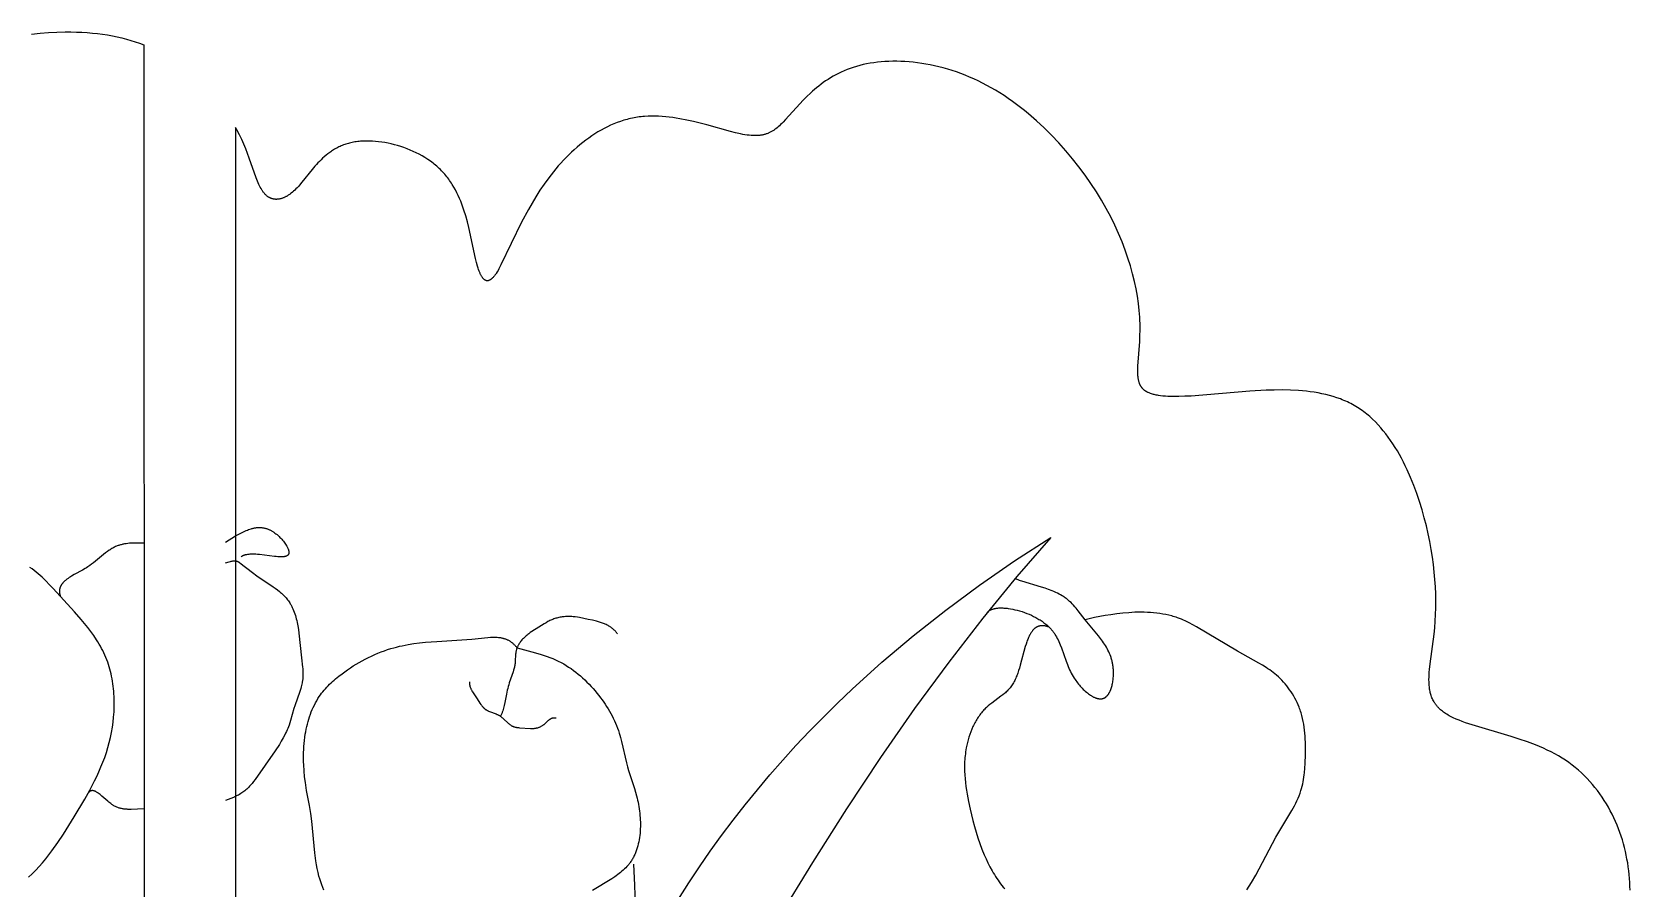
# Model space of a CAD drawing. Extents: x 238 to 525, y 206 to 336.
# Drawn here: x 445.8 to 525, y 294 to 336.4 of the extents above; entities that cross this region are included whole.
import ezdxf

# ---------------------------------------------------------------- set-up
doc = ezdxf.new("R2010")
doc.units = 0
doc.layers.get('0').update_dxf_attribs({"linetype": 'CONTINUOUS'})

msp = doc.modelspace()

# ---------------------------------------------------------------- linework, layer by layer
at = {"linetype": 'CONTINUOUS'}
for p, q in [((451.348, 335.752), (451.378, 273.452)), ((455.897, 331.659), (455.897, 273.452))]:
    msp.add_line(p, q, dxfattribs=at)
at = {"color": 7, "linetype": 'CONTINUOUS'}
for points in [[(445.781, 336.295), (446.208, 336.337), (446.631, 336.367), (447.046, 336.387), (447.452, 336.397), (447.734, 336.397), (448.01, 336.391), (448.28, 336.381), (448.545, 336.365), (448.804, 336.343), (449.059, 336.317), (449.308, 336.284), (449.552, 336.247), (449.791, 336.204), (450.026, 336.156), (450.257, 336.102), (450.483, 336.043), (450.705, 335.978), (450.923, 335.908), (451.137, 335.833), (451.348, 335.752)], [(525.012, 293.861), (525.007, 294.052), (524.999, 294.244), (524.986, 294.437), (524.969, 294.629), (524.949, 294.821), (524.924, 295.014), (524.895, 295.206), (524.861, 295.398), (524.824, 295.589), (524.782, 295.78), (524.735, 295.97), (524.685, 296.16), (524.63, 296.348), (524.57, 296.535), (524.506, 296.72), (524.438, 296.904), (524.366, 297.087), (524.289, 297.268), (524.207, 297.447), (524.122, 297.624), (524.031, 297.798), (523.937, 297.971), (523.838, 298.141), (523.734, 298.308), (523.626, 298.473), (523.513, 298.634), (523.397, 298.793), (523.275, 298.949), (523.149, 299.101), (523.019, 299.25), (522.884, 299.395), (522.744, 299.536), (522.6, 299.674), (522.452, 299.807), (522.299, 299.936), (522.141, 300.062), (521.979, 300.182), (521.812, 300.298), (521.64, 300.409), (521.464, 300.516), (521.284, 300.617), (521.099, 300.714), (520.911, 300.806), (520.719, 300.894), (520.524, 300.978), (520.327, 301.058), (519.928, 301.208), (519.523, 301.347), (519.118, 301.476), (517.195, 302.047), (516.856, 302.161), (516.695, 302.22), (516.539, 302.28), (516.391, 302.342), (516.25, 302.406), (516.182, 302.439), (516.116, 302.472), (516.052, 302.506), (515.99, 302.541), (515.93, 302.577), (515.872, 302.613), (515.817, 302.65), (515.763, 302.687), (515.713, 302.726), (515.664, 302.765), (515.617, 302.805), (515.573, 302.846), (515.531, 302.888), (515.511, 302.909), (515.491, 302.93), (515.472, 302.952), (515.453, 302.973), (515.435, 302.995), (515.417, 303.017), (515.4, 303.04), (515.383, 303.062), (515.367, 303.085), (515.351, 303.108), (515.335, 303.131), (515.321, 303.154), (515.306, 303.178), (515.292, 303.201), (515.279, 303.225), (515.266, 303.249), (515.241, 303.298), (515.218, 303.347), (515.196, 303.397), (515.176, 303.448), (515.158, 303.5), (515.141, 303.552), (515.126, 303.605), (515.113, 303.658), (515.1, 303.713), (515.089, 303.768), (515.08, 303.823), (515.071, 303.88), (515.064, 303.937), (515.059, 303.995), (515.054, 304.053), (515.05, 304.112), (515.048, 304.172), (515.046, 304.293), (515.048, 304.417), (515.053, 304.543), (515.061, 304.672), (515.072, 304.803), (515.102, 305.072), (515.299, 306.544), (515.331, 306.861), (515.355, 307.185), (515.372, 307.516), (515.382, 307.853), (515.384, 308.196), (515.378, 308.545), (515.363, 308.899), (515.341, 309.26), (515.309, 309.625), (515.268, 309.996), (515.218, 310.371), (515.158, 310.752), (515.088, 311.137), (515.008, 311.526), (514.918, 311.919), (514.816, 312.316), (514.704, 312.716), (514.58, 313.118), (514.444, 313.519), (514.297, 313.918), (514.137, 314.313), (513.965, 314.701), (513.874, 314.892), (513.78, 315.081), (513.683, 315.267), (513.582, 315.45), (513.479, 315.631), (513.371, 315.807), (513.261, 315.98), (513.147, 316.15), (513.029, 316.315), (512.908, 316.476), (512.784, 316.632), (512.656, 316.783), (512.524, 316.93), (512.389, 317.07), (512.25, 317.206), (512.179, 317.271), (512.108, 317.335), (512.035, 317.398), (511.961, 317.458), (511.887, 317.518), (511.811, 317.575), (511.735, 317.631), (511.658, 317.685), (511.579, 317.738), (511.5, 317.789), (511.42, 317.838), (511.339, 317.885), (511.257, 317.931), (511.173, 317.975), (511.09, 318.017), (511.005, 318.057), (510.919, 318.096), (510.833, 318.134), (510.746, 318.169), (510.658, 318.204), (510.48, 318.268), (510.299, 318.326), (510.116, 318.378), (509.93, 318.425), (509.742, 318.467), (509.551, 318.504), (509.359, 318.537), (509.165, 318.565), (508.97, 318.588), (508.773, 318.607), (508.575, 318.623), (508.177, 318.643), (507.775, 318.651), (507.372, 318.648), (506.97, 318.635), (506.171, 318.588), (503.258, 318.352), (502.945, 318.337), (502.648, 318.328), (502.367, 318.327), (502.234, 318.33), (502.104, 318.335), (501.98, 318.342), (501.86, 318.352), (501.745, 318.365), (501.636, 318.38), (501.583, 318.389), (501.531, 318.399), (501.481, 318.409), (501.433, 318.421), (501.385, 318.433), (501.339, 318.445), (501.295, 318.459), (501.252, 318.474), (501.21, 318.489), (501.17, 318.505), (501.131, 318.522), (501.112, 318.531), (501.094, 318.54), (501.076, 318.55), (501.058, 318.559), (501.041, 318.569), (501.024, 318.579), (501.008, 318.59), (500.992, 318.6), (500.976, 318.611), (500.961, 318.622), (500.946, 318.633), (500.932, 318.645), (500.918, 318.657), (500.904, 318.669), (500.891, 318.681), (500.878, 318.694), (500.865, 318.707), (500.853, 318.72), (500.841, 318.733), (500.83, 318.746), (500.819, 318.76), (500.808, 318.774), (500.798, 318.789), (500.788, 318.803), (500.778, 318.818), (500.768, 318.833), (500.759, 318.848), (500.751, 318.864), (500.742, 318.879), (500.734, 318.895), (500.726, 318.911), (500.719, 318.928), (500.712, 318.945), (500.705, 318.962), (500.698, 318.979), (500.692, 318.996), (500.686, 319.014), (500.68, 319.032), (500.67, 319.068), (500.66, 319.106), (500.651, 319.144), (500.644, 319.183), (500.637, 319.223), (500.631, 319.265), (500.627, 319.307), (500.622, 319.35), (500.619, 319.394), (500.617, 319.439), (500.614, 319.531), (500.614, 319.627), (500.616, 319.727), (500.62, 319.83), (500.71, 321.052), (500.723, 321.336), (500.729, 321.633), (500.726, 321.942), (500.72, 322.101), (500.711, 322.264), (500.684, 322.597), (500.645, 322.941), (500.593, 323.295), (500.527, 323.659), (500.448, 324.031), (500.354, 324.41), (500.246, 324.797), (500.124, 325.19), (499.986, 325.589), (499.832, 325.993), (499.662, 326.401), (499.476, 326.812), (499.273, 327.225), (499.053, 327.641), (498.815, 328.058), (498.56, 328.475), (498.287, 328.89), (497.998, 329.303), (497.694, 329.712), (497.375, 330.116), (497.042, 330.512), (496.696, 330.899), (496.338, 331.277), (495.969, 331.642), (495.589, 331.995), (495.2, 332.333), (495.002, 332.496), (494.802, 332.654), (494.6, 332.809), (494.396, 332.958), (494.19, 333.103), (493.983, 333.243), (493.774, 333.378), (493.564, 333.507), (493.352, 333.631), (493.139, 333.749), (492.925, 333.861), (492.71, 333.968), (492.494, 334.068), (492.277, 334.163), (492.06, 334.252), (491.843, 334.335), (491.626, 334.413), (491.409, 334.486), (491.192, 334.552), (490.975, 334.614), (490.759, 334.669), (490.544, 334.72), (490.33, 334.765), (490.116, 334.805), (489.905, 334.84), (489.694, 334.87), (489.485, 334.895), (489.278, 334.914), (489.073, 334.929), (488.871, 334.939), (488.67, 334.943), (488.472, 334.944), (488.277, 334.939), (488.084, 334.93), (487.895, 334.916), (487.709, 334.897), (487.526, 334.874), (487.346, 334.846), (487.171, 334.814), (486.999, 334.778), (486.832, 334.737), (486.668, 334.692), (486.509, 334.643), (486.354, 334.59), (486.204, 334.533), (486.058, 334.472), (485.915, 334.408), (485.777, 334.341), (485.643, 334.271), (485.512, 334.198), (485.385, 334.123), (485.262, 334.046), (485.142, 333.966), (485.026, 333.884), (484.913, 333.801), (484.803, 333.717), (484.697, 333.631), (484.593, 333.544), (484.493, 333.456), (484.395, 333.368), (484.208, 333.191), (484.032, 333.014), (483.866, 332.838), (483.156, 332.051), (483.033, 331.921), (482.972, 331.861), (482.912, 331.803), (482.853, 331.747), (482.793, 331.695), (482.734, 331.646), (482.675, 331.599), (482.645, 331.577), (482.615, 331.555), (482.585, 331.534), (482.554, 331.514), (482.524, 331.495), (482.493, 331.476), (482.462, 331.458), (482.431, 331.441), (482.399, 331.425), (482.368, 331.409), (482.335, 331.394), (482.303, 331.38), (482.27, 331.366), (482.236, 331.354), (482.203, 331.342), (482.168, 331.331), (482.134, 331.32), (482.098, 331.311), (482.063, 331.302), (482.026, 331.294), (481.989, 331.287), (481.952, 331.28), (481.913, 331.275), (481.875, 331.27), (481.835, 331.266), (481.795, 331.262), (481.754, 331.26), (481.712, 331.258), (481.669, 331.257), (481.626, 331.257), (481.582, 331.258), (481.537, 331.26), (481.444, 331.265), (481.348, 331.274), (481.247, 331.286), (481.143, 331.302), (481.034, 331.321), (480.921, 331.343), (480.68, 331.398), (480.423, 331.464), (479.248, 331.79), (478.595, 331.955), (478.258, 332.03), (477.914, 332.096), (477.741, 332.125), (477.567, 332.151), (477.392, 332.173), (477.217, 332.192), (477.041, 332.207), (476.865, 332.217), (476.69, 332.223), (476.515, 332.224), (476.34, 332.219), (476.165, 332.209), (476.078, 332.202), (475.992, 332.193), (475.905, 332.182), (475.819, 332.17), (475.733, 332.157), (475.648, 332.142), (475.563, 332.125), (475.478, 332.107), (475.393, 332.087), (475.309, 332.065), (475.225, 332.042), (475.141, 332.018), (474.975, 331.964), (474.811, 331.905), (474.647, 331.841), (474.486, 331.77), (474.325, 331.695), (474.167, 331.614), (474.01, 331.529), (473.855, 331.439), (473.702, 331.344), (473.55, 331.244), (473.401, 331.14), (473.253, 331.032), (473.107, 330.92), (472.963, 330.804), (472.822, 330.684), (472.682, 330.561), (472.545, 330.434), (472.41, 330.305), (472.277, 330.171), (472.147, 330.035), (472.019, 329.897), (471.893, 329.755), (471.77, 329.611), (471.649, 329.465), (471.531, 329.317), (471.416, 329.166), (471.193, 328.86), (470.982, 328.547), (470.781, 328.231), (470.59, 327.912), (470.409, 327.594), (470.076, 326.964), (469.052, 324.847), (468.952, 324.662), (468.904, 324.578), (468.857, 324.5), (468.811, 324.429), (468.789, 324.396), (468.767, 324.365), (468.745, 324.335), (468.723, 324.306), (468.701, 324.28), (468.68, 324.255), (468.659, 324.231), (468.638, 324.209), (468.618, 324.189), (468.608, 324.179), (468.597, 324.17), (468.587, 324.161), (468.577, 324.153), (468.567, 324.145), (468.558, 324.137), (468.548, 324.13), (468.538, 324.123), (468.528, 324.117), (468.519, 324.111), (468.509, 324.105), (468.499, 324.1), (468.49, 324.095), (468.481, 324.09), (468.471, 324.086), (468.462, 324.082), (468.453, 324.078), (468.443, 324.075), (468.439, 324.074), (468.434, 324.073), (468.43, 324.071), (468.425, 324.07), (468.421, 324.069), (468.416, 324.068), (468.412, 324.068), (468.407, 324.067), (468.403, 324.066), (468.398, 324.066), (468.394, 324.065), (468.389, 324.065), (468.385, 324.065), (468.38, 324.064), (468.376, 324.064), (468.371, 324.064), (468.367, 324.064), (468.363, 324.064), (468.358, 324.065), (468.354, 324.065), (468.35, 324.066), (468.345, 324.066), (468.341, 324.067), (468.337, 324.067), (468.332, 324.068), (468.328, 324.069), (468.324, 324.07), (468.32, 324.071), (468.315, 324.072), (468.311, 324.074), (468.307, 324.075), (468.303, 324.077), (468.299, 324.078), (468.294, 324.08), (468.29, 324.081), (468.286, 324.083), (468.282, 324.085), (468.278, 324.087), (468.274, 324.089), (468.269, 324.091), (468.265, 324.094), (468.261, 324.096), (468.253, 324.101), (468.245, 324.106), (468.237, 324.112), (468.229, 324.118), (468.221, 324.124), (468.213, 324.131), (468.205, 324.138), (468.197, 324.145), (468.189, 324.153), (468.182, 324.161), (468.174, 324.17), (468.166, 324.178), (468.159, 324.188), (468.151, 324.197), (468.143, 324.207), (468.136, 324.217), (468.128, 324.227), (468.113, 324.249), (468.099, 324.273), (468.084, 324.298), (468.069, 324.324), (468.055, 324.351), (468.041, 324.38), (468.027, 324.41), (468.013, 324.441), (467.999, 324.474), (467.972, 324.543), (467.945, 324.617), (467.918, 324.696), (467.892, 324.78), (467.841, 324.964), (467.792, 325.166), (467.464, 326.697), (467.392, 326.984), (467.31, 327.275), (467.218, 327.567), (467.167, 327.713), (467.114, 327.858), (467.057, 328.003), (466.996, 328.146), (466.932, 328.288), (466.864, 328.429), (466.792, 328.567), (466.715, 328.704), (466.635, 328.837), (466.593, 328.903), (466.549, 328.969), (466.505, 329.033), (466.459, 329.097), (466.412, 329.16), (466.364, 329.222), (466.314, 329.283), (466.264, 329.343), (466.211, 329.403), (466.158, 329.461), (466.103, 329.518), (466.047, 329.574), (465.989, 329.63), (465.931, 329.684), (465.871, 329.737), (465.809, 329.789), (465.747, 329.84), (465.684, 329.89), (465.619, 329.939), (465.554, 329.987), (465.42, 330.08), (465.282, 330.168), (465.141, 330.252), (464.997, 330.332), (464.85, 330.407), (464.701, 330.478), (464.549, 330.544), (464.396, 330.606), (464.242, 330.663), (464.086, 330.716), (463.929, 330.765), (463.772, 330.808), (463.614, 330.847), (463.456, 330.882), (463.299, 330.911), (463.142, 330.936), (462.987, 330.956), (462.832, 330.972), (462.679, 330.982), (462.528, 330.988), (462.379, 330.989), (462.233, 330.985), (462.161, 330.981), (462.09, 330.976), (462.019, 330.969), (461.949, 330.962), (461.88, 330.953), (461.812, 330.943), (461.745, 330.931), (461.679, 330.918), (461.614, 330.904), (461.55, 330.889), (461.487, 330.873), (461.425, 330.855), (461.364, 330.836), (461.304, 330.816), (461.245, 330.794), (461.187, 330.772), (461.13, 330.748), (461.074, 330.724), (461.019, 330.698), (460.965, 330.672), (460.912, 330.644), (460.86, 330.616), (460.808, 330.586), (460.758, 330.556), (460.708, 330.525), (460.659, 330.493), (460.611, 330.461), (460.564, 330.427), (460.472, 330.359), (460.383, 330.288), (460.296, 330.214), (460.213, 330.139), (460.132, 330.062), (460.053, 329.983), (459.976, 329.903), (459.902, 329.823), (459.83, 329.741), (459.69, 329.577), (459.186, 328.946), (459.068, 328.805), (459.009, 328.739), (458.95, 328.675), (458.891, 328.614), (458.832, 328.557), (458.774, 328.503), (458.715, 328.452), (458.656, 328.405), (458.627, 328.382), (458.598, 328.361), (458.569, 328.34), (458.54, 328.32), (458.511, 328.301), (458.482, 328.283), (458.453, 328.265), (458.424, 328.249), (458.395, 328.233), (458.367, 328.218), (458.338, 328.204), (458.309, 328.191), (458.281, 328.179), (458.253, 328.168), (458.225, 328.157), (458.197, 328.148), (458.169, 328.139), (458.141, 328.131), (458.113, 328.124), (458.086, 328.118), (458.058, 328.113), (458.031, 328.108), (458.004, 328.105), (457.977, 328.103), (457.95, 328.101), (457.924, 328.1), (457.897, 328.1), (457.884, 328.101), (457.871, 328.102), (457.858, 328.102), (457.845, 328.104), (457.832, 328.105), (457.819, 328.107), (457.806, 328.108), (457.794, 328.11), (457.781, 328.113), (457.768, 328.115), (457.756, 328.118), (457.743, 328.121), (457.73, 328.124), (457.718, 328.127), (457.706, 328.131), (457.693, 328.135), (457.681, 328.139), (457.669, 328.144), (457.656, 328.148), (457.644, 328.153), (457.632, 328.158), (457.62, 328.163), (457.608, 328.169), (457.596, 328.175), (457.584, 328.181), (457.572, 328.187), (457.561, 328.193), (457.549, 328.2), (457.526, 328.214), (457.503, 328.229), (457.48, 328.245), (457.458, 328.262), (457.436, 328.28), (457.414, 328.299), (457.393, 328.319), (457.372, 328.34), (457.351, 328.362), (457.33, 328.385), (457.31, 328.409), (457.29, 328.433), (457.27, 328.459), (457.251, 328.486), (457.232, 328.514), (457.213, 328.542), (457.194, 328.572), (457.176, 328.602), (457.158, 328.634), (457.123, 328.699), (457.089, 328.769), (457.055, 328.841), (457.021, 328.917), (456.988, 328.996), (456.923, 329.163), (456.572, 330.148), (456.401, 330.597), (456.305, 330.829), (456.2, 331.065), (456.085, 331.305), (455.96, 331.547), (455.897, 331.659)]]:
    msp.add_lwpolyline(points, dxfattribs=at)
at = {"color": 1, "linetype": 'CONTINUOUS'}
for points in [[(455.401, 311.111), (455.901, 311.416), (456.028, 311.49), (456.156, 311.559), (456.221, 311.592), (456.285, 311.624), (456.35, 311.654), (456.415, 311.682), (456.48, 311.709), (456.545, 311.733), (456.61, 311.755), (456.675, 311.775), (456.708, 311.784), (456.74, 311.792), (456.773, 311.8), (456.806, 311.807), (456.838, 311.813), (456.871, 311.819), (456.904, 311.824), (456.936, 311.828), (456.969, 311.831), (457.002, 311.833), (457.034, 311.835), (457.067, 311.836), (457.1, 311.836), (457.132, 311.835), (457.165, 311.833), (457.198, 311.83), (457.23, 311.826), (457.263, 311.821), (457.296, 311.816), (457.328, 311.809), (457.361, 311.801), (457.393, 311.793), (457.426, 311.783), (457.458, 311.772), (457.487, 311.762), (457.515, 311.75), (457.543, 311.738), (457.572, 311.726), (457.6, 311.712), (457.628, 311.698), (457.656, 311.683), (457.684, 311.667), (457.711, 311.651), (457.739, 311.634), (457.766, 311.617), (457.793, 311.599), (457.847, 311.561), (457.9, 311.521), (457.951, 311.48), (458.001, 311.437), (458.05, 311.393), (458.097, 311.347), (458.143, 311.301), (458.187, 311.253), (458.229, 311.206), (458.268, 311.157), (458.306, 311.109), (458.341, 311.061), (458.374, 311.013), (458.404, 310.965), (458.418, 310.942), (458.432, 310.918), (458.445, 310.895), (458.457, 310.872), (458.468, 310.85), (458.478, 310.827), (458.488, 310.805), (458.497, 310.783), (458.505, 310.762), (458.512, 310.741), (458.518, 310.72), (458.524, 310.7), (458.526, 310.69), (458.529, 310.681), (458.531, 310.671), (458.532, 310.661), (458.534, 310.652), (458.535, 310.643), (458.536, 310.634), (458.537, 310.625), (458.538, 310.616), (458.538, 310.607), (458.538, 310.598), (458.538, 310.59), (458.538, 310.582), (458.537, 310.574), (458.536, 310.566), (458.535, 310.558), (458.535, 310.554), (458.534, 310.55), (458.533, 310.546), (458.532, 310.543), (458.531, 310.539), (458.53, 310.535), (458.529, 310.532), (458.528, 310.528), (458.527, 310.525), (458.526, 310.521), (458.525, 310.518), (458.523, 310.515), (458.522, 310.511), (458.52, 310.508), (458.519, 310.505), (458.517, 310.502), (458.515, 310.497), (458.512, 310.493), (458.509, 310.489), (458.507, 310.485), (458.504, 310.481), (458.501, 310.477), (458.498, 310.473), (458.494, 310.469), (458.491, 310.466), (458.487, 310.462), (458.484, 310.459), (458.48, 310.455), (458.476, 310.452), (458.472, 310.449), (458.468, 310.446), (458.463, 310.443), (458.459, 310.44), (458.455, 310.437), (458.45, 310.434), (458.445, 310.431), (458.44, 310.429), (458.435, 310.426), (458.43, 310.423), (458.425, 310.421), (458.42, 310.419), (458.414, 310.416), (458.409, 310.414), (458.403, 310.412), (458.392, 310.408), (458.38, 310.404), (458.367, 310.401), (458.355, 310.398), (458.341, 310.395), (458.328, 310.392), (458.314, 310.39), (458.299, 310.388), (458.285, 310.386), (458.27, 310.384), (458.239, 310.382), (458.206, 310.38), (458.172, 310.379), (458.137, 310.379), (458.101, 310.38), (458.064, 310.381), (457.986, 310.385), (457.904, 310.392), (457.82, 310.401), (457.081, 310.491), (456.988, 310.499), (456.897, 310.505), (456.808, 310.509), (456.721, 310.511), (456.679, 310.51), (456.637, 310.509), (456.596, 310.507), (456.556, 310.503), (456.518, 310.499), (456.48, 310.494), (456.443, 310.488), (456.425, 310.485), (456.407, 310.481), (456.39, 310.477), (456.373, 310.473), (456.356, 310.468), (456.34, 310.463), (456.324, 310.458), (456.308, 310.452), (456.292, 310.446), (456.277, 310.44), (456.263, 310.434), (456.248, 310.427), (456.234, 310.419), (456.221, 310.412), (456.208, 310.404), (456.195, 310.396), (456.189, 310.391), (456.182, 310.387), (456.176, 310.382), (456.171, 310.378)], [(477.847, 293.419), (478.358, 294.22), (478.885, 295.012), (479.427, 295.795), (479.986, 296.57), (480.561, 297.335), (481.151, 298.091), (481.758, 298.839), (482.38, 299.577), (483.019, 300.307), (483.673, 301.027), (484.344, 301.739), (485.03, 302.441), (485.732, 303.135), (486.45, 303.82), (487.935, 305.163), (489.483, 306.469), (491.094, 307.74), (492.77, 308.976), (494.509, 310.175), (496.312, 311.339), (494.621, 309.399), (492.931, 307.339), (491.241, 305.159), (489.551, 302.858), (487.862, 300.437), (486.173, 297.896), (484.485, 295.234), (482.797, 292.451)], [(451.348, 311.05), (451.17, 311.059), (450.992, 311.063), (450.904, 311.063), (450.816, 311.061), (450.729, 311.056), (450.643, 311.05), (450.558, 311.042), (450.474, 311.031), (450.391, 311.017), (450.35, 311.01), (450.309, 311.001), (450.269, 310.992), (450.229, 310.982), (450.189, 310.972), (450.15, 310.96), (450.112, 310.948), (450.073, 310.935), (450.036, 310.921), (449.998, 310.907), (449.95, 310.886), (449.902, 310.864), (449.855, 310.841), (449.809, 310.816), (449.763, 310.79), (449.718, 310.764), (449.674, 310.735), (449.63, 310.706), (449.543, 310.645), (449.457, 310.581), (448.855, 310.088), (448.763, 310.018), (448.669, 309.949), (448.571, 309.883), (448.507, 309.842), (448.441, 309.801), (448.306, 309.723), (447.902, 309.5), (447.773, 309.426), (447.712, 309.389), (447.652, 309.351), (447.594, 309.312), (447.539, 309.272), (447.512, 309.252), (447.487, 309.232), (447.462, 309.211), (447.437, 309.19), (447.414, 309.169), (447.391, 309.147), (447.369, 309.125), (447.349, 309.103), (447.329, 309.08), (447.31, 309.057), (447.301, 309.046), (447.292, 309.034), (447.283, 309.022), (447.275, 309.01), (447.267, 308.998), (447.26, 308.986), (447.252, 308.974), (447.245, 308.961), (447.238, 308.949), (447.232, 308.936), (447.225, 308.923), (447.219, 308.911), (447.214, 308.898), (447.208, 308.884), (447.203, 308.871), (447.198, 308.858), (447.194, 308.844), (447.19, 308.831), (447.186, 308.817), (447.183, 308.803), (447.18, 308.789), (447.177, 308.775), (447.174, 308.76), (447.172, 308.746), (447.171, 308.731), (447.169, 308.717), (447.168, 308.702), (447.168, 308.687), (447.168, 308.671), (447.168, 308.656), (447.168, 308.64), (447.169, 308.625), (447.17, 308.609), (447.172, 308.593), (447.174, 308.576), (447.177, 308.56), (447.179, 308.543), (447.183, 308.527), (447.186, 308.51), (447.191, 308.493), (447.195, 308.475), (447.2, 308.458), (447.205, 308.44), (447.211, 308.422)], [(445.64, 294.495), (445.821, 294.667), (445.996, 294.845), (446.165, 295.028), (446.329, 295.217), (446.489, 295.41), (446.644, 295.607), (446.794, 295.807), (447.085, 296.218), (447.364, 296.638), (447.897, 297.494), (448.422, 298.375), (448.671, 298.82), (448.906, 299.271), (449.017, 299.5), (449.124, 299.731), (449.225, 299.965), (449.321, 300.202), (449.41, 300.442), (449.493, 300.685), (449.569, 300.933), (449.638, 301.185), (449.696, 301.43), (449.747, 301.679), (449.791, 301.931), (449.826, 302.184), (449.853, 302.44), (449.873, 302.696), (449.883, 302.952), (449.885, 303.208), (449.882, 303.336), (449.878, 303.463), (449.871, 303.59), (449.861, 303.716), (449.85, 303.842), (449.836, 303.967), (449.819, 304.091), (449.8, 304.215), (449.779, 304.337), (449.755, 304.459), (449.729, 304.58), (449.7, 304.699), (449.668, 304.817), (449.634, 304.934), (449.597, 305.049), (449.558, 305.163), (449.514, 305.281), (449.467, 305.396), (449.418, 305.51), (449.366, 305.623), (449.311, 305.734), (449.254, 305.844), (449.195, 305.952), (449.133, 306.059), (449.069, 306.165), (449.003, 306.27), (448.866, 306.477), (448.72, 306.68), (448.569, 306.88), (448.412, 307.077), (448.249, 307.271), (447.912, 307.656), (446.855, 308.809), (446.675, 309), (446.491, 309.187), (446.304, 309.367), (446.208, 309.454), (446.111, 309.539), (446.013, 309.622), (445.912, 309.701), (445.81, 309.778), (445.707, 309.852)], [(455.401, 310.084), (455.572, 310.134), (455.642, 310.153), (455.674, 310.161), (455.705, 310.168), (455.733, 310.173), (455.76, 310.178), (455.786, 310.182), (455.798, 310.183), (455.81, 310.184), (455.821, 310.185), (455.832, 310.186), (455.843, 310.186), (455.854, 310.186), (455.864, 310.186), (455.875, 310.186), (455.885, 310.185), (455.894, 310.184), (455.904, 310.183), (455.913, 310.182), (455.923, 310.18), (455.932, 310.178), (455.941, 310.176), (455.95, 310.173), (455.959, 310.17), (455.967, 310.167), (455.976, 310.164), (455.985, 310.16), (455.994, 310.156), (456.002, 310.152), (456.011, 310.148), (456.02, 310.143), (456.028, 310.138), (456.037, 310.133), (456.055, 310.122), (456.074, 310.109), (456.093, 310.096), (456.112, 310.081), (456.733, 309.601), (456.946, 309.447), (457.755, 308.902), (457.864, 308.823), (457.97, 308.743), (458.073, 308.661), (458.122, 308.619), (458.171, 308.576), (458.219, 308.532), (458.265, 308.488), (458.31, 308.443), (458.354, 308.396), (458.397, 308.349), (458.438, 308.3), (458.478, 308.25), (458.516, 308.199), (458.553, 308.147), (458.588, 308.094), (458.609, 308.059), (458.63, 308.023), (458.65, 307.987), (458.67, 307.951), (458.689, 307.914), (458.707, 307.876), (458.742, 307.8), (458.774, 307.721), (458.804, 307.641), (458.833, 307.56), (458.859, 307.477), (458.883, 307.392), (458.905, 307.307), (458.926, 307.22), (458.945, 307.133), (458.979, 306.955), (459.008, 306.776), (459.033, 306.595), (459.157, 305.377), (459.216, 304.916), (459.223, 304.841), (459.23, 304.767), (459.234, 304.692), (459.237, 304.617), (459.237, 304.54), (459.235, 304.463), (459.234, 304.424), (459.231, 304.385), (459.227, 304.345), (459.223, 304.305), (459.218, 304.264), (459.212, 304.223), (459.205, 304.181), (459.197, 304.139), (459.182, 304.071), (459.166, 304.001), (459.147, 303.93), (459.126, 303.858), (459.081, 303.713), (458.831, 302.989), (458.791, 302.86), (458.624, 302.264), (458.588, 302.15), (458.549, 302.036), (458.519, 301.957), (458.487, 301.879), (458.453, 301.8), (458.417, 301.721), (458.379, 301.642), (458.339, 301.563), (458.254, 301.404), (458.163, 301.245), (458.067, 301.087), (457.863, 300.771), (456.862, 299.352), (456.788, 299.25), (456.712, 299.151), (456.673, 299.102), (456.633, 299.055), (456.591, 299.008), (456.548, 298.962), (456.504, 298.917), (456.457, 298.873), (456.409, 298.83), (456.384, 298.809), (456.358, 298.789), (456.309, 298.751), (456.258, 298.714), (456.205, 298.677), (456.15, 298.642), (456.093, 298.608), (456.035, 298.575), (455.976, 298.543), (455.916, 298.512), (455.854, 298.482), (455.791, 298.453), (455.664, 298.397), (455.533, 298.345), (455.401, 298.296)], [(493.153, 307.616), (493.157, 307.622), (493.162, 307.628), (493.167, 307.634), (493.172, 307.64), (493.178, 307.646), (493.183, 307.652), (493.189, 307.657), (493.194, 307.663), (493.2, 307.668), (493.206, 307.674), (493.212, 307.679), (493.218, 307.684), (493.224, 307.689), (493.231, 307.694), (493.244, 307.704), (493.258, 307.713), (493.272, 307.722), (493.286, 307.731), (493.301, 307.74), (493.317, 307.748), (493.332, 307.756), (493.349, 307.763), (493.365, 307.77), (493.383, 307.777), (493.4, 307.783), (493.418, 307.79), (493.436, 307.795), (493.455, 307.801), (493.474, 307.806), (493.494, 307.811), (493.514, 307.816), (493.534, 307.82), (493.554, 307.824), (493.597, 307.831), (493.64, 307.837), (493.685, 307.841), (493.731, 307.845), (493.778, 307.847), (493.826, 307.848), (493.875, 307.848), (493.926, 307.847), (493.977, 307.844), (494.029, 307.841), (494.082, 307.836), (494.135, 307.83), (494.19, 307.824), (494.3, 307.807), (494.413, 307.786), (494.527, 307.761), (494.643, 307.732), (494.759, 307.7), (494.876, 307.663), (494.993, 307.623), (495.109, 307.58), (495.224, 307.533), (495.338, 307.482), (495.449, 307.429), (495.559, 307.372), (495.665, 307.312), (495.717, 307.281), (495.768, 307.25), (495.819, 307.217), (495.868, 307.184), (495.916, 307.15), (495.963, 307.116), (496.009, 307.081), (496.054, 307.045), (496.098, 307.009), (496.14, 306.972), (496.181, 306.934), (496.22, 306.896), (496.252, 306.864), (496.283, 306.831), (496.313, 306.798), (496.342, 306.764), (496.369, 306.73), (496.397, 306.696), (496.423, 306.662), (496.448, 306.627), (496.473, 306.591), (496.496, 306.556), (496.52, 306.52), (496.542, 306.484), (496.584, 306.41), (496.625, 306.335), (496.662, 306.26), (496.698, 306.183), (496.732, 306.105), (496.765, 306.027), (496.826, 305.867), (497.059, 305.205), (497.123, 305.036), (497.158, 304.951), (497.194, 304.867), (497.232, 304.782), (497.273, 304.698), (497.316, 304.613), (497.362, 304.529), (497.411, 304.446), (497.464, 304.362), (497.502, 304.304), (497.543, 304.246), (497.585, 304.189), (497.628, 304.132), (497.673, 304.076), (497.719, 304.021), (497.766, 303.967), (497.814, 303.914), (497.863, 303.863), (497.912, 303.813), (497.962, 303.765), (498.013, 303.719), (498.065, 303.675), (498.116, 303.633), (498.168, 303.593), (498.22, 303.555), (498.272, 303.52), (498.298, 303.504), (498.324, 303.488), (498.35, 303.473), (498.376, 303.458), (498.402, 303.445), (498.427, 303.432), (498.453, 303.42), (498.479, 303.409), (498.504, 303.398), (498.529, 303.389), (498.554, 303.38), (498.579, 303.372), (498.604, 303.365), (498.628, 303.359), (498.641, 303.356), (498.653, 303.354), (498.665, 303.352), (498.677, 303.35), (498.689, 303.348), (498.701, 303.346), (498.712, 303.345), (498.724, 303.344), (498.736, 303.344), (498.748, 303.343), (498.759, 303.343), (498.771, 303.343), (498.782, 303.343), (498.794, 303.344), (498.805, 303.345), (498.816, 303.346), (498.827, 303.347), (498.838, 303.349), (498.849, 303.35), (498.86, 303.353), (498.871, 303.355), (498.882, 303.358), (498.892, 303.361), (498.903, 303.364), (498.913, 303.368), (498.924, 303.372), (498.934, 303.376), (498.944, 303.38), (498.954, 303.385), (498.964, 303.39), (498.974, 303.395), (498.984, 303.401), (498.991, 303.406), (498.999, 303.411), (499.006, 303.416), (499.014, 303.421), (499.021, 303.426), (499.028, 303.432), (499.036, 303.438), (499.043, 303.444), (499.05, 303.45), (499.057, 303.456), (499.064, 303.463), (499.071, 303.469), (499.084, 303.483), (499.098, 303.497), (499.111, 303.513), (499.124, 303.528), (499.136, 303.545), (499.148, 303.562), (499.161, 303.579), (499.172, 303.597), (499.184, 303.616), (499.195, 303.635), (499.206, 303.655), (499.216, 303.675), (499.227, 303.696), (499.237, 303.717), (499.247, 303.739), (499.256, 303.761), (499.274, 303.807), (499.291, 303.854), (499.307, 303.903), (499.322, 303.953), (499.336, 304.004), (499.348, 304.057), (499.36, 304.11), (499.37, 304.165), (499.379, 304.22), (499.387, 304.276), (499.394, 304.333), (499.399, 304.39), (499.403, 304.448), (499.407, 304.505), (499.408, 304.563), (499.409, 304.621), (499.409, 304.678), (499.407, 304.736), (499.404, 304.793), (499.4, 304.849), (499.394, 304.905), (499.389, 304.952), (499.382, 304.998), (499.375, 305.044), (499.367, 305.089), (499.358, 305.133), (499.348, 305.178), (499.338, 305.221), (499.326, 305.265), (499.314, 305.308), (499.301, 305.35), (499.288, 305.392), (499.274, 305.434), (499.243, 305.516), (499.21, 305.596), (499.175, 305.675), (499.137, 305.753), (499.097, 305.829), (499.055, 305.904), (499.012, 305.978), (498.966, 306.051), (498.919, 306.123), (498.87, 306.194), (498.769, 306.333), (498.664, 306.47), (498.008, 307.259), (497.667, 307.698), (497.552, 307.841), (497.492, 307.91), (497.431, 307.979), (497.368, 308.045), (497.304, 308.111), (497.236, 308.174), (497.202, 308.205), (497.166, 308.235), (497.13, 308.265), (497.094, 308.294), (497.056, 308.322), (497.017, 308.35), (496.981, 308.375), (496.944, 308.4), (496.907, 308.424), (496.869, 308.447), (496.791, 308.492), (496.711, 308.536), (496.628, 308.577), (496.544, 308.617), (496.459, 308.655), (496.372, 308.691), (496.195, 308.76), (496.016, 308.823), (495.837, 308.881), (494.869, 309.169), (494.805, 309.191), (494.744, 309.213), (494.687, 309.236), (494.634, 309.258), (494.609, 309.27), (494.586, 309.281), (494.563, 309.293), (494.542, 309.305)], [(474.828, 306.56), (474.811, 306.583), (474.795, 306.605), (474.777, 306.628), (474.76, 306.649), (474.742, 306.67), (474.724, 306.691), (474.706, 306.71), (474.687, 306.73), (474.669, 306.749), (474.65, 306.767), (474.63, 306.785), (474.611, 306.802), (474.591, 306.819), (474.571, 306.836), (474.551, 306.852), (474.53, 306.868), (474.509, 306.883), (474.488, 306.897), (474.467, 306.912), (474.446, 306.926), (474.403, 306.952), (474.358, 306.977), (474.314, 307.001), (474.268, 307.023), (474.222, 307.044), (474.175, 307.064), (474.128, 307.083), (474.08, 307.101), (474.032, 307.117), (473.983, 307.133), (473.884, 307.162), (473.784, 307.189), (473.582, 307.236), (473.378, 307.279), (472.947, 307.368), (472.839, 307.386), (472.731, 307.401), (472.677, 307.407), (472.622, 307.413), (472.568, 307.417), (472.513, 307.42), (472.459, 307.422), (472.406, 307.423), (472.352, 307.422), (472.299, 307.421), (472.245, 307.418), (472.191, 307.414), (472.138, 307.408), (472.084, 307.401), (472.031, 307.394), (471.978, 307.384), (471.926, 307.374), (471.873, 307.362), (471.822, 307.348), (471.77, 307.334), (471.719, 307.318), (471.669, 307.3), (471.62, 307.281), (471.57, 307.261), (471.522, 307.239), (471.474, 307.217), (471.426, 307.193), (471.379, 307.168), (471.286, 307.117), (471.194, 307.063), (470.922, 306.893), (470.588, 306.681), (470.506, 306.624), (470.426, 306.566), (470.386, 306.535), (470.347, 306.504), (470.308, 306.472), (470.27, 306.439), (470.233, 306.405), (470.196, 306.37), (470.16, 306.334), (470.125, 306.298), (470.092, 306.26), (470.059, 306.221), (470.027, 306.181), (469.997, 306.141), (469.983, 306.12), (469.968, 306.1), (469.955, 306.079), (469.941, 306.058), (469.929, 306.036), (469.916, 306.015), (469.904, 305.993), (469.893, 305.971), (469.882, 305.949), (469.871, 305.927), (469.861, 305.904), (469.852, 305.882), (469.843, 305.859), (469.835, 305.836), (469.827, 305.813), (469.82, 305.789), (469.814, 305.767), (469.809, 305.745), (469.803, 305.722), (469.799, 305.7), (469.795, 305.677), (469.791, 305.654), (469.784, 305.608), (469.779, 305.562), (469.775, 305.516), (469.76, 305.233), (469.753, 305.14), (469.749, 305.093), (469.742, 305.047), (469.735, 305), (469.726, 304.953), (469.716, 304.907), (469.704, 304.861), (469.692, 304.815), (469.679, 304.769), (469.65, 304.678), (469.461, 304.136), (469.433, 304.044), (469.407, 303.952), (469.383, 303.86), (469.36, 303.767), (469.339, 303.674), (469.32, 303.58), (469.244, 303.157), (469.216, 303.016), (469.2, 302.947), (469.183, 302.878), (469.163, 302.809), (469.142, 302.741), (469.13, 302.708), (469.118, 302.674), (469.104, 302.641), (469.091, 302.608), (469.076, 302.575), (469.061, 302.542), (469.045, 302.51), (469.028, 302.478)], [(506.015, 293.873), (506.242, 294.239), (506.457, 294.608), (507.464, 296.478), (508.249, 297.802), (508.381, 298.045), (508.444, 298.167), (508.503, 298.291), (508.559, 298.416), (508.611, 298.542), (508.659, 298.67), (508.682, 298.734), (508.703, 298.799), (508.735, 298.906), (508.763, 299.014), (508.789, 299.123), (508.812, 299.233), (508.832, 299.344), (508.85, 299.456), (508.865, 299.568), (508.879, 299.681), (508.899, 299.907), (508.914, 300.135), (508.927, 300.591), (508.929, 300.894), (508.924, 301.194), (508.918, 301.343), (508.909, 301.492), (508.897, 301.64), (508.882, 301.787), (508.864, 301.934), (508.841, 302.079), (508.814, 302.224), (508.783, 302.369), (508.747, 302.512), (508.727, 302.583), (508.706, 302.654), (508.683, 302.725), (508.659, 302.796), (508.633, 302.866), (508.606, 302.936), (508.56, 303.047), (508.511, 303.158), (508.457, 303.267), (508.4, 303.375), (508.34, 303.482), (508.277, 303.587), (508.21, 303.691), (508.141, 303.792), (508.068, 303.892), (507.993, 303.989), (507.915, 304.084), (507.835, 304.176), (507.752, 304.265), (507.667, 304.352), (507.58, 304.435), (507.491, 304.515), (507.408, 304.584), (507.324, 304.651), (507.239, 304.715), (507.152, 304.777), (507.064, 304.836), (506.975, 304.894), (506.794, 305.006), (506.61, 305.112), (505.549, 305.699), (503.524, 306.91), (503.342, 307.013), (503.157, 307.11), (503.063, 307.157), (502.969, 307.202), (502.874, 307.244), (502.778, 307.285), (502.681, 307.323), (502.583, 307.359), (502.512, 307.384), (502.441, 307.407), (502.369, 307.428), (502.297, 307.449), (502.15, 307.486), (502.002, 307.519), (501.853, 307.547), (501.702, 307.571), (501.55, 307.591), (501.397, 307.607), (501.244, 307.619), (501.09, 307.628), (500.935, 307.633), (500.781, 307.635), (500.627, 307.634), (500.473, 307.63), (500.167, 307.613), (499.865, 307.588), (499.569, 307.554), (499.281, 307.513), (499.001, 307.468), (498.732, 307.418), (498.476, 307.366), (498.008, 307.259)], [(496.22, 306.896), (496.19, 306.907), (496.16, 306.917), (496.131, 306.926), (496.102, 306.935), (496.074, 306.942), (496.046, 306.948), (496.019, 306.953), (495.992, 306.957), (495.966, 306.961), (495.94, 306.963), (495.915, 306.965), (495.903, 306.965), (495.89, 306.965), (495.878, 306.965), (495.866, 306.965), (495.854, 306.965), (495.842, 306.964), (495.83, 306.963), (495.819, 306.962), (495.807, 306.961), (495.796, 306.959), (495.784, 306.958), (495.773, 306.956), (495.762, 306.954), (495.751, 306.951), (495.74, 306.949), (495.729, 306.946), (495.719, 306.943), (495.708, 306.94), (495.697, 306.937), (495.687, 306.933), (495.677, 306.929), (495.667, 306.925), (495.656, 306.921), (495.646, 306.917), (495.637, 306.912), (495.627, 306.908), (495.617, 306.903), (495.607, 306.898), (495.598, 306.893), (495.588, 306.887), (495.579, 306.882), (495.57, 306.876), (495.561, 306.87), (495.552, 306.864), (495.534, 306.851), (495.516, 306.837), (495.499, 306.823), (495.482, 306.809), (495.466, 306.793), (495.449, 306.777), (495.433, 306.76), (495.418, 306.743), (495.403, 306.725), (495.388, 306.706), (495.373, 306.687), (495.358, 306.667), (495.344, 306.647), (495.33, 306.626), (495.317, 306.605), (495.303, 306.583), (495.29, 306.561), (495.277, 306.538), (495.252, 306.49), (495.228, 306.441), (495.204, 306.39), (495.182, 306.338), (495.16, 306.283), (495.138, 306.228), (495.118, 306.17), (495.078, 306.052), (495.04, 305.929), (494.787, 305.003), (494.748, 304.87), (494.707, 304.739), (494.663, 304.611), (494.616, 304.486), (494.592, 304.425), (494.566, 304.366), (494.54, 304.307), (494.512, 304.25), (494.484, 304.195), (494.454, 304.141), (494.423, 304.088), (494.391, 304.037), (494.357, 303.988), (494.323, 303.94), (494.287, 303.894), (494.25, 303.849), (494.211, 303.806), (494.172, 303.765), (494.132, 303.724), (494.092, 303.685), (494.05, 303.646), (494.008, 303.609), (493.921, 303.537), (493.833, 303.467), (493.379, 303.134), (493.289, 303.064), (493.201, 302.993), (493.158, 302.955), (493.116, 302.917), (493.074, 302.878), (493.033, 302.837), (492.989, 302.792), (492.946, 302.745), (492.904, 302.697), (492.862, 302.647), (492.822, 302.596), (492.783, 302.544), (492.745, 302.491), (492.708, 302.436), (492.672, 302.381), (492.636, 302.324), (492.602, 302.267), (492.569, 302.208), (492.537, 302.149), (492.505, 302.088), (492.475, 302.027), (492.446, 301.965), (492.39, 301.839), (492.338, 301.711), (492.291, 301.581), (492.247, 301.448), (492.207, 301.315), (492.172, 301.181), (492.14, 301.046), (492.113, 300.91), (492.096, 300.814), (492.081, 300.717), (492.067, 300.621), (492.056, 300.525), (492.047, 300.428), (492.039, 300.332), (492.033, 300.236), (492.029, 300.141), (492.026, 299.949), (492.029, 299.759), (492.038, 299.568), (492.052, 299.379), (492.071, 299.189), (492.094, 299.001), (492.122, 298.813), (492.153, 298.625), (492.224, 298.252), (492.303, 297.881), (492.442, 297.307), (492.518, 297.021), (492.6, 296.738), (492.689, 296.455), (492.785, 296.174), (492.89, 295.894), (493.003, 295.616), (493.093, 295.413), (493.187, 295.212), (493.288, 295.014), (493.394, 294.819), (493.449, 294.723), (493.506, 294.628), (493.565, 294.535), (493.625, 294.443), (493.686, 294.353), (493.749, 294.265), (493.814, 294.178), (493.881, 294.094), (493.948, 294.013), (494.017, 293.934)], [(460.278, 293.858), (460.22, 293.994), (460.167, 294.131), (460.118, 294.271), (460.072, 294.413), (460.031, 294.558), (459.985, 294.741), (459.944, 294.927), (459.909, 295.117), (459.878, 295.309), (459.826, 295.701), (459.671, 297.284), (459.622, 297.666), (459.559, 298.051), (459.419, 298.805), (459.357, 299.188), (459.319, 299.479), (459.291, 299.774), (459.272, 300.074), (459.267, 300.225), (459.264, 300.377), (459.264, 300.528), (459.267, 300.68), (459.273, 300.832), (459.282, 300.984), (459.294, 301.135), (459.309, 301.285), (459.328, 301.435), (459.351, 301.584), (459.373, 301.712), (459.398, 301.839), (459.426, 301.965), (459.456, 302.09), (459.489, 302.214), (459.525, 302.336), (459.564, 302.456), (459.606, 302.575), (459.651, 302.692), (459.699, 302.808), (459.749, 302.921), (459.803, 303.032), (459.859, 303.141), (459.919, 303.247), (459.981, 303.351), (460.047, 303.452), (460.104, 303.534), (460.163, 303.615), (460.224, 303.693), (460.286, 303.77), (460.351, 303.845), (460.418, 303.919), (460.486, 303.991), (460.556, 304.062), (460.628, 304.132), (460.702, 304.2), (460.777, 304.267), (460.853, 304.334), (461.011, 304.463), (461.174, 304.589), (461.308, 304.688), (461.445, 304.784), (461.586, 304.879), (461.729, 304.971), (461.874, 305.06), (462.022, 305.147), (462.172, 305.231), (462.325, 305.312), (462.479, 305.39), (462.635, 305.464), (462.792, 305.535), (462.951, 305.603), (463.111, 305.666), (463.272, 305.726), (463.434, 305.781), (463.597, 305.832), (463.737, 305.873), (463.878, 305.91), (464.019, 305.945), (464.161, 305.976), (464.303, 306.005), (464.445, 306.031), (464.73, 306.077), (465.016, 306.115), (465.304, 306.145), (465.88, 306.191), (467.358, 306.278), (467.608, 306.299), (468.404, 306.387), (468.539, 306.396), (468.606, 306.399), (468.672, 306.4), (468.738, 306.4), (468.803, 306.398), (468.868, 306.394), (468.933, 306.388), (468.965, 306.384), (468.997, 306.38), (469.028, 306.375), (469.06, 306.369), (469.091, 306.363), (469.122, 306.356), (469.153, 306.348), (469.184, 306.34), (469.214, 306.33), (469.245, 306.321), (469.275, 306.31), (469.304, 306.298), (469.334, 306.286), (469.363, 306.273), (469.393, 306.259), (469.422, 306.244), (469.45, 306.228), (469.479, 306.211), (469.507, 306.194), (469.535, 306.175), (469.562, 306.156), (469.59, 306.135), (469.617, 306.113), (469.644, 306.091), (469.67, 306.067), (469.696, 306.042), (469.722, 306.016), (469.748, 305.989), (469.773, 305.96), (469.798, 305.931), (469.823, 305.9), (469.847, 305.868), (469.847, 305.868)], [(469.847, 305.868), (470.756, 305.626), (471.049, 305.538), (471.193, 305.491), (471.336, 305.442), (471.477, 305.389), (471.617, 305.334), (471.756, 305.274), (471.892, 305.211), (472.028, 305.143), (472.161, 305.07), (472.284, 304.997), (472.406, 304.92), (472.526, 304.839), (472.644, 304.754), (472.76, 304.665), (472.875, 304.573), (472.987, 304.477), (473.098, 304.379), (473.206, 304.277), (473.312, 304.173), (473.416, 304.067), (473.518, 303.959), (473.617, 303.849), (473.714, 303.737), (473.808, 303.623), (473.899, 303.508), (473.982, 303.4), (474.063, 303.291), (474.141, 303.181), (474.216, 303.07), (474.289, 302.958), (474.36, 302.845), (474.428, 302.73), (474.493, 302.615), (474.555, 302.498), (474.615, 302.379), (474.671, 302.26), (474.725, 302.138), (474.776, 302.016), (474.824, 301.892), (474.87, 301.766), (474.912, 301.638), (474.943, 301.536), (474.972, 301.433), (475.027, 301.224), (475.269, 300.172), (475.323, 299.967), (475.376, 299.786), (475.669, 298.898), (475.724, 298.717), (475.775, 298.531), (475.801, 298.427), (475.825, 298.322), (475.847, 298.216), (475.868, 298.109), (475.886, 298.001), (475.903, 297.892), (475.918, 297.782), (475.931, 297.672), (475.941, 297.561), (475.95, 297.451), (475.956, 297.34), (475.96, 297.229), (475.962, 297.118), (475.961, 297.008), (475.958, 296.898), (475.952, 296.789), (475.943, 296.681), (475.932, 296.573), (475.918, 296.466), (475.901, 296.361), (475.882, 296.257), (475.859, 296.154), (475.834, 296.053), (475.806, 295.953), (475.774, 295.856), (475.757, 295.807), (475.739, 295.76), (475.721, 295.713), (475.701, 295.666), (475.681, 295.62), (475.66, 295.575), (475.638, 295.53), (475.615, 295.486), (475.592, 295.443), (475.567, 295.4), (475.542, 295.358), (475.516, 295.316), (475.488, 295.275), (475.461, 295.235), (475.435, 295.2), (475.409, 295.166), (475.382, 295.132), (475.354, 295.099), (475.326, 295.066), (475.297, 295.034), (475.238, 294.971), (475.176, 294.91), (475.112, 294.851), (475.046, 294.793), (474.979, 294.736), (474.909, 294.681), (474.838, 294.628), (474.765, 294.575), (474.691, 294.523), (474.54, 294.422), (473.591, 293.835)], [(467.483, 304.184), (467.483, 304.168), (467.484, 304.152), (467.484, 304.136), (467.485, 304.121), (467.487, 304.105), (467.488, 304.09), (467.49, 304.075), (467.492, 304.06), (467.495, 304.045), (467.498, 304.03), (467.501, 304.016), (467.504, 304.001), (467.507, 303.987), (467.511, 303.973), (467.515, 303.959), (467.519, 303.945), (467.529, 303.918), (467.539, 303.89), (467.549, 303.864), (467.561, 303.838), (467.573, 303.812), (467.586, 303.786), (467.6, 303.761), (467.614, 303.736), (467.628, 303.711), (467.643, 303.686), (467.675, 303.638), (467.876, 303.348), (468.01, 303.135), (468.056, 303.066), (468.079, 303.033), (468.103, 303), (468.128, 302.968), (468.141, 302.953), (468.154, 302.938), (468.167, 302.923), (468.181, 302.909), (468.195, 302.895), (468.209, 302.881), (468.224, 302.868), (468.238, 302.855), (468.254, 302.842), (468.269, 302.83), (468.279, 302.823), (468.288, 302.817), (468.308, 302.804), (468.328, 302.791), (468.349, 302.779), (468.37, 302.768), (468.391, 302.757), (468.413, 302.746), (468.435, 302.736), (468.48, 302.717), (468.527, 302.698), (468.766, 302.61), (468.814, 302.591), (468.861, 302.57), (468.884, 302.56), (468.907, 302.548), (468.93, 302.537), (468.953, 302.525), (468.975, 302.512), (468.996, 302.499), (469.018, 302.484), (469.039, 302.47), (469.06, 302.455), (469.08, 302.439), (469.101, 302.423), (469.121, 302.407), (469.16, 302.373), (469.198, 302.338), (469.384, 302.16), (469.421, 302.127), (469.459, 302.095), (469.478, 302.079), (469.497, 302.065), (469.517, 302.05), (469.536, 302.037), (469.556, 302.024), (469.577, 302.012), (469.587, 302.006), (469.597, 302), (469.608, 301.995), (469.618, 301.99), (469.636, 301.982), (469.654, 301.974), (469.672, 301.967), (469.691, 301.96), (469.709, 301.954), (469.728, 301.948), (469.747, 301.943), (469.767, 301.939), (469.786, 301.934), (469.806, 301.93), (469.826, 301.927), (469.846, 301.924), (469.886, 301.918), (469.927, 301.914), (469.968, 301.91), (470.514, 301.88), (470.576, 301.877), (470.607, 301.877), (470.637, 301.878), (470.668, 301.879), (470.699, 301.88), (470.729, 301.883), (470.76, 301.887), (470.775, 301.889), (470.79, 301.892), (470.82, 301.898), (470.85, 301.905), (470.879, 301.913), (470.909, 301.922), (470.938, 301.932), (470.967, 301.943), (470.995, 301.955), (471.023, 301.968), (471.051, 301.982), (471.078, 301.997), (471.105, 302.013), (471.131, 302.03), (471.157, 302.048), (471.182, 302.067), (471.195, 302.076), (471.207, 302.086), (471.224, 302.1), (471.24, 302.115), (471.272, 302.145), (471.365, 302.236), (471.396, 302.265), (471.412, 302.28), (471.428, 302.293), (471.444, 302.307), (471.46, 302.319), (471.477, 302.332), (471.485, 302.337), (471.494, 302.343), (471.502, 302.348), (471.511, 302.354), (471.52, 302.359), (471.528, 302.364), (471.537, 302.368), (471.546, 302.373), (471.556, 302.377), (471.565, 302.381), (471.574, 302.384), (471.584, 302.388), (471.594, 302.391), (471.603, 302.394), (471.613, 302.396), (471.624, 302.399), (471.634, 302.401), (471.644, 302.402), (471.655, 302.404), (471.666, 302.405), (471.677, 302.405), (471.688, 302.406), (471.699, 302.406), (471.71, 302.405), (471.722, 302.405), (471.734, 302.404), (471.746, 302.402), (471.758, 302.4), (471.771, 302.398), (471.783, 302.395)], [(451.348, 297.892), (450.725, 297.863), (450.644, 297.863), (450.564, 297.864), (450.525, 297.866), (450.485, 297.868), (450.445, 297.871), (450.406, 297.875), (450.366, 297.88), (450.327, 297.886), (450.288, 297.893), (450.249, 297.9), (450.21, 297.909), (450.172, 297.919), (450.133, 297.93), (450.095, 297.942), (450.056, 297.956), (450.018, 297.971), (449.98, 297.987), (449.942, 298.005), (449.904, 298.025), (449.867, 298.045), (449.841, 298.061), (449.815, 298.077), (449.79, 298.093), (449.764, 298.111), (449.713, 298.147), (449.663, 298.185), (449.613, 298.225), (449.563, 298.266), (449.276, 298.517), (449.185, 298.593), (449.141, 298.629), (449.097, 298.661), (449.075, 298.677), (449.054, 298.691), (449.033, 298.705), (449.012, 298.718), (448.991, 298.73), (448.97, 298.741), (448.96, 298.747), (448.95, 298.752), (448.94, 298.756), (448.93, 298.761), (448.92, 298.765), (448.91, 298.769), (448.9, 298.772), (448.89, 298.776), (448.881, 298.779), (448.871, 298.781), (448.861, 298.784), (448.852, 298.786), (448.842, 298.788), (448.833, 298.789), (448.823, 298.79), (448.818, 298.791), (448.814, 298.791), (448.809, 298.791), (448.805, 298.792), (448.8, 298.792), (448.795, 298.792), (448.791, 298.792), (448.786, 298.792), (448.782, 298.791), (448.777, 298.791), (448.772, 298.791), (448.768, 298.79), (448.763, 298.789), (448.759, 298.789), (448.755, 298.788), (448.75, 298.787), (448.746, 298.786), (448.741, 298.785), (448.737, 298.784), (448.732, 298.782), (448.728, 298.781), (448.724, 298.78), (448.719, 298.778), (448.715, 298.776), (448.711, 298.775), (448.706, 298.773), (448.702, 298.771), (448.698, 298.769), (448.694, 298.767), (448.69, 298.764), (448.685, 298.762), (448.681, 298.759), (448.677, 298.757), (448.673, 298.754), (448.669, 298.751), (448.665, 298.748), (448.66, 298.745), (448.656, 298.742), (448.652, 298.739), (448.648, 298.736), (448.644, 298.732), (448.64, 298.728), (448.632, 298.721), (448.624, 298.713), (448.617, 298.704), (448.609, 298.696), (448.601, 298.686), (448.594, 298.676), (448.586, 298.666), (448.578, 298.655), (448.571, 298.644), (448.564, 298.632), (448.557, 298.619), (448.549, 298.607), (448.542, 298.593), (448.535, 298.579), (448.528, 298.565), (448.522, 298.55)], [(475.617, 295.155), (475.672, 294.11), (475.694, 293.123)]]:
    msp.add_lwpolyline(points, dxfattribs=at)

doc.saveas('drawing.dxf')
